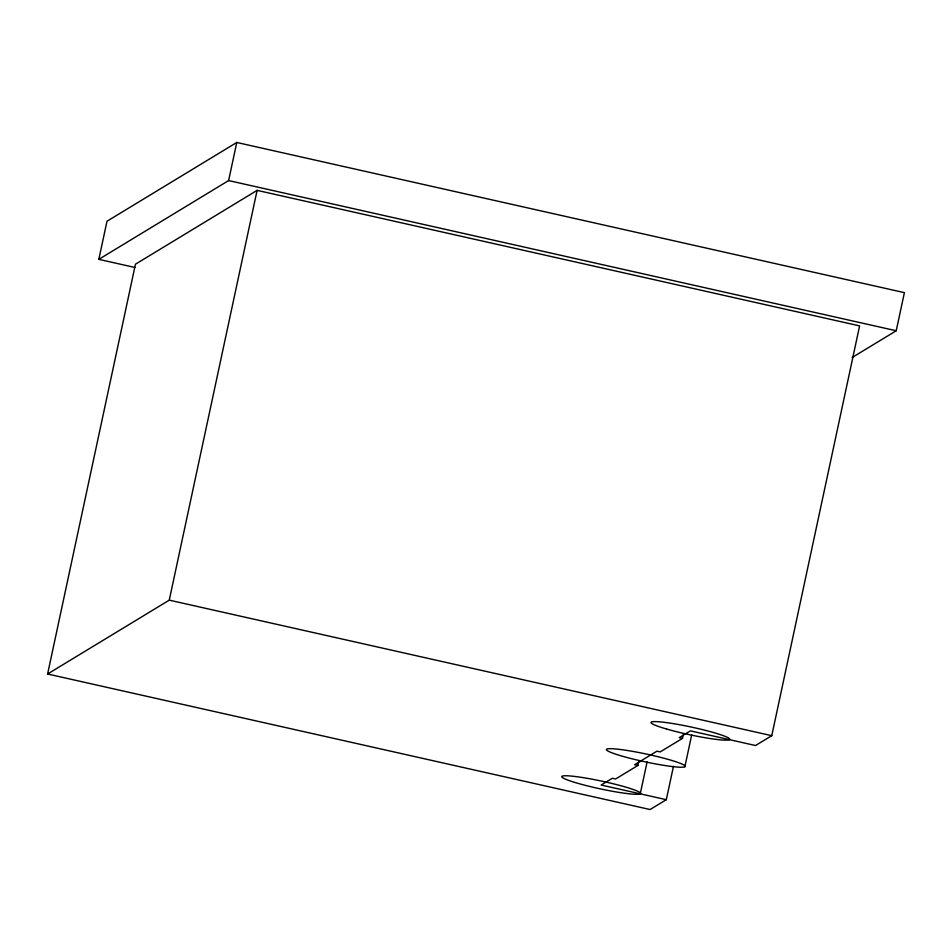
<?xml version="1.0" encoding="UTF-8"?>
<svg xmlns="http://www.w3.org/2000/svg" width="952" height="952" viewBox="0 0 952 952"><rect width="100%" height="100%" fill="white"/><g stroke="black" fill="none" stroke-linecap="round" stroke-linejoin="round"><path stroke-width="1.43" d="M135.029 267.5L98.829 259.349L106.993 221.245L236.774 142.467L904.4 292.645L896.225 330.76L852.135 357.524M673.469 766.324L666.317 799.692L650.085 809.533L47.6 674.004L135.446 264.216L257.111 190.364L859.608 325.893L771.763 735.682L755.531 745.523L690.402 730.874L679.252 737.645L682.501 738.371L683.429 734.04M98.829 259.349L228.611 180.571L236.774 142.467M47.6 674.004L169.266 600.153L257.111 190.364M666.317 799.692L601.176 785.031L612.326 778.26L615.587 778.998L637.899 765.456L638.828 761.124M640.256 793.825A40.27 3.927 12.1 0 0 585.849 778.082A40.27 3.927 12.1 0 0 577.424 783.198A40.27 3.927 12.1 0 0 640.256 793.825L647.098 761.909M684.869 766.741A40.27 3.927 12.1 0 0 630.462 750.997A40.27 3.927 12.1 0 0 622.037 756.114A40.27 3.927 12.1 0 0 684.869 766.741L691.711 734.837M682.501 738.371L660.2 751.913L656.939 751.188L634.639 764.73L637.899 765.456M228.611 180.571L896.225 330.76M169.266 600.153L771.763 735.682M666.65 729.042A40.27 3.927 12.1 0 0 729.482 739.668A40.27 3.927 12.1 0 0 675.075 723.925A40.27 3.927 12.1 0 0 666.65 729.042"/></g></svg>
